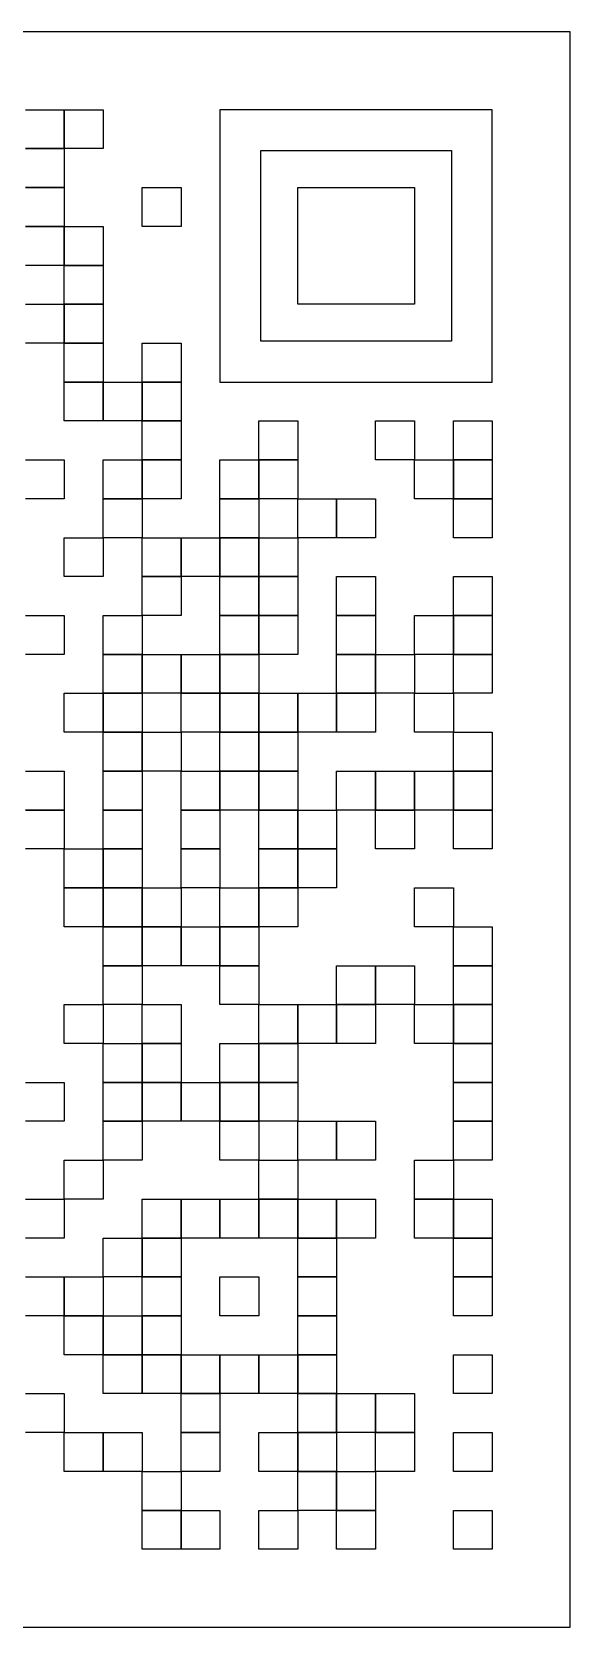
# Model space of a CAD drawing. Extents: x 0 to 304, y 0 to 304.
# Drawn here: x 201.3 to 303.7, y 0 to 303.7 of the extents above; entities that cross this region are included whole.
import ezdxf

# ---------------------------------------------------------------- set-up
doc = ezdxf.new("R2010")
doc.units = 0
doc.layers.get('0').update_dxf_attribs({"linetype": 'CONTINUOUS'})

msp = doc.modelspace()

# ---------------------------------------------------------------- linework, layer by layer
at = {"color": 7}
for p, q in [((303.742, 303.742), (0, 303.742)), ((303.742, 0), (303.742, 303.742)), ((0, 0), (303.742, 0))]:
    msp.add_line(p, q, dxfattribs=at)
at = {"color": 0}
for p, q in [((200.025, 288.925), (207.433, 288.925)), ((207.433, 288.925), (207.433, 281.517)), ((207.433, 288.925), (214.842, 288.925)), ((207.433, 281.517), (207.433, 288.925)), ((214.842, 288.925), (214.842, 281.517)), ((281.146, 288.925), (237.067, 288.925)), ((237.067, 288.925), (237.067, 237.067)), ((288.925, 288.925), (281.146, 288.925)), ((288.925, 237.067), (288.925, 288.925)), ((207.433, 281.517), (200.025, 281.517)), ((200.025, 281.517), (207.433, 281.517)), ((214.842, 281.517), (207.433, 281.517)), ((207.433, 281.517), (207.433, 274.108)), ((244.846, 244.846), (244.846, 281.146)), ((244.846, 281.146), (281.146, 281.146)), ((281.146, 281.146), (281.146, 244.846)), ((207.433, 274.108), (200.025, 274.108)), ((200.025, 274.108), (207.433, 274.108)), ((207.433, 274.108), (207.433, 266.7)), ((222.25, 274.108), (229.658, 274.108)), ((222.25, 266.7), (222.25, 274.108)), ((229.658, 274.108), (229.658, 266.7)), ((251.883, 274.108), (274.108, 274.108)), ((251.883, 251.883), (251.883, 274.108)), ((274.108, 274.108), (274.108, 251.883)), ((207.433, 266.7), (200.025, 266.7)), ((200.025, 266.7), (207.433, 266.7)), ((207.433, 266.7), (207.433, 259.292)), ((207.433, 266.7), (214.842, 266.7)), ((207.433, 259.292), (207.433, 266.7)), ((214.842, 266.7), (214.842, 259.292)), ((229.658, 266.7), (222.25, 266.7)), ((207.433, 259.292), (200.025, 259.292)), ((214.842, 259.292), (207.433, 259.292)), ((207.433, 259.292), (214.842, 259.292)), ((207.433, 251.883), (207.433, 259.292)), ((214.842, 259.292), (214.842, 251.883)), ((200.025, 251.883), (207.433, 251.883)), ((214.842, 251.883), (207.433, 251.883)), ((207.433, 251.883), (207.433, 244.475)), ((207.433, 251.883), (214.842, 251.883)), ((207.433, 244.475), (207.433, 251.883)), ((214.842, 251.883), (214.842, 244.475)), ((274.108, 251.883), (251.883, 251.883)), ((207.433, 244.475), (200.025, 244.475)), ((214.842, 244.475), (207.433, 244.475)), ((207.433, 244.475), (214.842, 244.475)), ((207.433, 237.067), (207.433, 244.475)), ((214.842, 244.475), (214.842, 237.067)), ((222.25, 244.475), (229.658, 244.475)), ((222.25, 237.067), (222.25, 244.475)), ((229.658, 244.475), (229.658, 237.067)), ((281.146, 244.846), (244.846, 244.846)), ((214.842, 237.067), (207.433, 237.067)), ((207.433, 237.067), (214.842, 237.067)), ((207.433, 229.658), (207.433, 237.067)), ((214.842, 237.067), (214.842, 229.658)), ((214.842, 237.067), (222.25, 237.067)), ((214.842, 229.658), (214.842, 237.067)), ((229.658, 237.067), (222.25, 237.067)), ((222.25, 237.067), (222.25, 229.658)), ((222.25, 237.067), (229.658, 237.067)), ((222.25, 229.658), (222.25, 237.067)), ((229.658, 237.067), (229.658, 229.658)), ((237.067, 237.067), (288.925, 237.067)), ((214.842, 229.658), (207.433, 229.658)), ((222.25, 229.658), (214.842, 229.658)), ((229.658, 229.658), (222.25, 229.658)), ((222.25, 229.658), (229.658, 229.658)), ((222.25, 222.25), (222.25, 229.658)), ((229.658, 229.658), (229.658, 222.25)), ((244.475, 229.658), (251.883, 229.658)), ((244.475, 222.25), (244.475, 229.658)), ((251.883, 229.658), (251.883, 222.25)), ((266.7, 229.658), (274.108, 229.658)), ((266.7, 222.25), (266.7, 229.658)), ((274.108, 229.658), (274.108, 222.25)), ((281.517, 229.658), (288.925, 229.658)), ((281.517, 222.25), (281.517, 229.658)), ((288.925, 229.658), (288.925, 222.25)), ((200.025, 222.25), (207.433, 222.25)), ((207.433, 222.25), (207.433, 214.842)), ((214.842, 222.25), (222.25, 222.25)), ((214.842, 214.842), (214.842, 222.25)), ((229.658, 222.25), (222.25, 222.25)), ((222.25, 222.25), (222.25, 214.842)), ((222.25, 222.25), (229.658, 222.25)), ((222.25, 214.842), (222.25, 222.25)), ((229.658, 222.25), (229.658, 214.842)), ((237.067, 222.25), (244.475, 222.25)), ((237.067, 214.842), (237.067, 222.25)), ((251.883, 222.25), (244.475, 222.25)), ((244.475, 222.25), (244.475, 214.842)), ((244.475, 222.25), (251.883, 222.25)), ((244.475, 214.842), (244.475, 222.25)), ((251.883, 222.25), (251.883, 214.842)), ((274.108, 222.25), (266.7, 222.25)), ((274.108, 222.25), (281.517, 222.25)), ((274.108, 214.842), (274.108, 222.25)), ((288.925, 222.25), (281.517, 222.25)), ((281.517, 222.25), (281.517, 214.842)), ((281.517, 222.25), (288.925, 222.25)), ((281.517, 214.842), (281.517, 222.25)), ((288.925, 222.25), (288.925, 214.842)), ((207.433, 214.842), (200.025, 214.842)), ((222.25, 214.842), (214.842, 214.842)), ((214.842, 214.842), (222.25, 214.842)), ((214.842, 207.433), (214.842, 214.842)), ((229.658, 214.842), (222.25, 214.842)), ((222.25, 214.842), (222.25, 207.433)), ((244.475, 214.842), (237.067, 214.842)), ((237.067, 214.842), (244.475, 214.842)), ((237.067, 207.433), (237.067, 214.842)), ((251.883, 214.842), (244.475, 214.842)), ((244.475, 214.842), (244.475, 207.433)), ((251.883, 214.842), (259.292, 214.842)), ((251.883, 207.433), (251.883, 214.842)), ((259.292, 214.842), (259.292, 207.433)), ((259.292, 214.842), (266.7, 214.842)), ((259.292, 207.433), (259.292, 214.842)), ((266.7, 214.842), (266.7, 207.433)), ((281.517, 214.842), (274.108, 214.842)), ((288.925, 214.842), (281.517, 214.842)), ((281.517, 214.842), (288.925, 214.842)), ((281.517, 207.433), (281.517, 214.842)), ((288.925, 214.842), (288.925, 207.433)), ((207.433, 207.433), (214.842, 207.433)), ((207.433, 200.025), (207.433, 207.433)), ((222.25, 207.433), (214.842, 207.433)), ((214.842, 207.433), (214.842, 200.025)), ((222.25, 207.433), (229.658, 207.433)), ((222.25, 200.025), (222.25, 207.433)), ((229.658, 207.433), (229.658, 200.025)), ((229.658, 207.433), (237.067, 207.433)), ((229.658, 200.025), (229.658, 207.433)), ((244.475, 207.433), (237.067, 207.433)), ((237.067, 207.433), (237.067, 200.025)), ((237.067, 207.433), (244.475, 207.433)), ((237.067, 200.025), (237.067, 207.433)), ((244.475, 207.433), (244.475, 200.025)), ((244.475, 207.433), (251.883, 207.433)), ((244.475, 200.025), (244.475, 207.433)), ((259.292, 207.433), (251.883, 207.433)), ((251.883, 207.433), (251.883, 200.025)), ((266.7, 207.433), (259.292, 207.433)), ((288.925, 207.433), (281.517, 207.433)), ((214.842, 200.025), (207.433, 200.025)), ((229.658, 200.025), (222.25, 200.025)), ((222.25, 200.025), (229.658, 200.025)), ((222.25, 192.617), (222.25, 200.025)), ((237.067, 200.025), (229.658, 200.025)), ((229.658, 200.025), (229.658, 192.617)), ((244.475, 200.025), (237.067, 200.025)), ((237.067, 200.025), (244.475, 200.025)), ((237.067, 192.617), (237.067, 200.025)), ((251.883, 200.025), (244.475, 200.025)), ((244.475, 200.025), (244.475, 192.617)), ((244.475, 200.025), (251.883, 200.025)), ((244.475, 192.617), (244.475, 200.025)), ((251.883, 200.025), (251.883, 192.617)), ((259.292, 200.025), (266.7, 200.025)), ((259.292, 192.617), (259.292, 200.025)), ((266.7, 200.025), (266.7, 192.617)), ((281.517, 200.025), (288.925, 200.025)), ((281.517, 192.617), (281.517, 200.025)), ((288.925, 200.025), (288.925, 192.617)), ((200.025, 192.617), (207.433, 192.617)), ((207.433, 192.617), (207.433, 185.208)), ((214.842, 192.617), (222.25, 192.617)), ((214.842, 185.208), (214.842, 192.617)), ((229.658, 192.617), (222.25, 192.617)), ((222.25, 192.617), (222.25, 185.208)), ((244.475, 192.617), (237.067, 192.617)), ((237.067, 192.617), (244.475, 192.617)), ((237.067, 185.208), (237.067, 192.617)), ((251.883, 192.617), (244.475, 192.617)), ((244.475, 192.617), (244.475, 185.208)), ((244.475, 192.617), (251.883, 192.617)), ((244.475, 185.208), (244.475, 192.617)), ((251.883, 192.617), (251.883, 185.208)), ((266.7, 192.617), (259.292, 192.617)), ((259.292, 192.617), (266.7, 192.617)), ((259.292, 185.208), (259.292, 192.617)), ((266.7, 192.617), (266.7, 185.208)), ((274.108, 192.617), (281.517, 192.617)), ((274.108, 185.208), (274.108, 192.617)), ((288.925, 192.617), (281.517, 192.617)), ((281.517, 192.617), (281.517, 185.208)), ((281.517, 192.617), (288.925, 192.617)), ((281.517, 185.208), (281.517, 192.617)), ((288.925, 192.617), (288.925, 185.208)), ((207.433, 185.208), (200.025, 185.208)), ((222.25, 185.208), (214.842, 185.208)), ((214.842, 185.208), (222.25, 185.208)), ((214.842, 177.8), (214.842, 185.208)), ((222.25, 185.208), (222.25, 177.8)), ((222.25, 185.208), (229.658, 185.208)), ((222.25, 177.8), (222.25, 185.208)), ((229.658, 185.208), (229.658, 177.8)), ((229.658, 185.208), (237.067, 185.208)), ((229.658, 177.8), (229.658, 185.208)), ((244.475, 185.208), (237.067, 185.208)), ((237.067, 185.208), (237.067, 177.8)), ((237.067, 185.208), (244.475, 185.208)), ((237.067, 177.8), (237.067, 185.208)), ((251.883, 185.208), (244.475, 185.208)), ((244.475, 185.208), (244.475, 177.8)), ((266.7, 185.208), (259.292, 185.208)), ((259.292, 185.208), (266.7, 185.208)), ((259.292, 177.8), (259.292, 185.208)), ((266.7, 185.208), (266.7, 177.8)), ((266.7, 185.208), (274.108, 185.208)), ((266.7, 177.8), (266.7, 185.208)), ((281.517, 185.208), (274.108, 185.208)), ((274.108, 185.208), (274.108, 177.8)), ((288.925, 185.208), (281.517, 185.208)), ((281.517, 185.208), (288.925, 185.208)), ((281.517, 177.8), (281.517, 185.208)), ((288.925, 185.208), (288.925, 177.8)), ((207.433, 177.8), (214.842, 177.8)), ((207.433, 170.392), (207.433, 177.8)), ((222.25, 177.8), (214.842, 177.8)), ((214.842, 177.8), (214.842, 170.392)), ((214.842, 177.8), (222.25, 177.8)), ((214.842, 170.392), (214.842, 177.8)), ((229.658, 177.8), (222.25, 177.8)), ((222.25, 177.8), (222.25, 170.392)), ((237.067, 177.8), (229.658, 177.8)), ((229.658, 177.8), (237.067, 177.8)), ((229.658, 170.392), (229.658, 177.8)), ((244.475, 177.8), (237.067, 177.8)), ((237.067, 177.8), (237.067, 170.392)), ((237.067, 177.8), (244.475, 177.8)), ((237.067, 170.392), (237.067, 177.8)), ((244.475, 177.8), (244.475, 170.392)), ((244.475, 177.8), (251.883, 177.8)), ((244.475, 170.392), (244.475, 177.8)), ((251.883, 177.8), (251.883, 170.392)), ((251.883, 177.8), (259.292, 177.8)), ((251.883, 170.392), (251.883, 177.8)), ((266.7, 177.8), (259.292, 177.8)), ((259.292, 177.8), (259.292, 170.392)), ((259.292, 177.8), (266.7, 177.8)), ((259.292, 170.392), (259.292, 177.8)), ((274.108, 177.8), (266.7, 177.8)), ((266.7, 177.8), (266.7, 170.392)), ((274.108, 177.8), (281.517, 177.8)), ((274.108, 170.392), (274.108, 177.8)), ((288.925, 177.8), (281.517, 177.8)), ((281.517, 177.8), (281.517, 170.392)), ((214.842, 170.392), (207.433, 170.392)), ((222.25, 170.392), (214.842, 170.392)), ((214.842, 170.392), (222.25, 170.392)), ((214.842, 162.983), (214.842, 170.392)), ((222.25, 170.392), (222.25, 162.983)), ((222.25, 170.392), (229.658, 170.392)), ((222.25, 162.983), (222.25, 170.392)), ((237.067, 170.392), (229.658, 170.392)), ((229.658, 170.392), (229.658, 162.983)), ((244.475, 170.392), (237.067, 170.392)), ((237.067, 170.392), (244.475, 170.392)), ((237.067, 162.983), (237.067, 170.392)), ((251.883, 170.392), (244.475, 170.392)), ((244.475, 170.392), (244.475, 162.983)), ((244.475, 170.392), (251.883, 170.392)), ((244.475, 162.983), (244.475, 170.392)), ((259.292, 170.392), (251.883, 170.392)), ((251.883, 170.392), (251.883, 162.983)), ((266.7, 170.392), (259.292, 170.392)), ((281.517, 170.392), (274.108, 170.392)), ((281.517, 170.392), (288.925, 170.392)), ((281.517, 162.983), (281.517, 170.392)), ((288.925, 170.392), (288.925, 162.983)), ((200.025, 162.983), (207.433, 162.983)), ((207.433, 162.983), (207.433, 155.575)), ((222.25, 162.983), (214.842, 162.983)), ((214.842, 162.983), (222.25, 162.983)), ((214.842, 155.575), (214.842, 162.983)), ((229.658, 162.983), (222.25, 162.983)), ((222.25, 162.983), (222.25, 155.575)), ((229.658, 162.983), (237.067, 162.983)), ((229.658, 155.575), (229.658, 162.983)), ((244.475, 162.983), (237.067, 162.983)), ((237.067, 162.983), (237.067, 155.575)), ((237.067, 162.983), (244.475, 162.983)), ((237.067, 155.575), (237.067, 162.983)), ((251.883, 162.983), (244.475, 162.983)), ((244.475, 162.983), (244.475, 155.575)), ((244.475, 162.983), (251.883, 162.983)), ((244.475, 155.575), (244.475, 162.983)), ((251.883, 162.983), (251.883, 155.575)), ((259.292, 162.983), (266.7, 162.983)), ((259.292, 155.575), (259.292, 162.983)), ((266.7, 162.983), (266.7, 155.575)), ((266.7, 162.983), (274.108, 162.983)), ((266.7, 155.575), (266.7, 162.983)), ((274.108, 162.983), (274.108, 155.575)), ((274.108, 162.983), (281.517, 162.983)), ((274.108, 155.575), (274.108, 162.983)), ((288.925, 162.983), (281.517, 162.983)), ((281.517, 162.983), (281.517, 155.575)), ((281.517, 162.983), (288.925, 162.983)), ((281.517, 155.575), (281.517, 162.983)), ((288.925, 162.983), (288.925, 155.575)), ((207.433, 155.575), (200.025, 155.575)), ((200.025, 155.575), (207.433, 155.575)), ((207.433, 155.575), (207.433, 148.167)), ((222.25, 155.575), (214.842, 155.575)), ((214.842, 155.575), (222.25, 155.575)), ((214.842, 148.167), (214.842, 155.575)), ((222.25, 155.575), (222.25, 148.167)), ((237.067, 155.575), (229.658, 155.575)), ((229.658, 155.575), (237.067, 155.575)), ((229.658, 148.167), (229.658, 155.575)), ((244.475, 155.575), (237.067, 155.575)), ((237.067, 155.575), (237.067, 148.167)), ((251.883, 155.575), (244.475, 155.575)), ((244.475, 155.575), (251.883, 155.575)), ((244.475, 148.167), (244.475, 155.575)), ((251.883, 155.575), (251.883, 148.167)), ((251.883, 155.575), (259.292, 155.575)), ((251.883, 148.167), (251.883, 155.575)), ((266.7, 155.575), (259.292, 155.575)), ((259.292, 155.575), (259.292, 148.167)), ((274.108, 155.575), (266.7, 155.575)), ((266.7, 155.575), (274.108, 155.575)), ((266.7, 148.167), (266.7, 155.575)), ((281.517, 155.575), (274.108, 155.575)), ((274.108, 155.575), (274.108, 148.167)), ((288.925, 155.575), (281.517, 155.575)), ((281.517, 155.575), (288.925, 155.575)), ((281.517, 148.167), (281.517, 155.575)), ((288.925, 155.575), (288.925, 148.167)), ((207.433, 148.167), (200.025, 148.167)), ((207.433, 148.167), (214.842, 148.167)), ((207.433, 140.758), (207.433, 148.167)), ((222.25, 148.167), (214.842, 148.167)), ((214.842, 148.167), (214.842, 140.758)), ((214.842, 148.167), (222.25, 148.167)), ((214.842, 140.758), (214.842, 148.167)), ((222.25, 148.167), (222.25, 140.758)), ((237.067, 148.167), (229.658, 148.167)), ((229.658, 148.167), (237.067, 148.167)), ((229.658, 140.758), (229.658, 148.167)), ((237.067, 148.167), (237.067, 140.758)), ((251.883, 148.167), (244.475, 148.167)), ((244.475, 148.167), (251.883, 148.167)), ((244.475, 140.758), (244.475, 148.167)), ((259.292, 148.167), (251.883, 148.167)), ((251.883, 148.167), (251.883, 140.758)), ((251.883, 148.167), (259.292, 148.167)), ((251.883, 140.758), (251.883, 148.167)), ((259.292, 148.167), (259.292, 140.758)), ((274.108, 148.167), (266.7, 148.167)), ((288.925, 148.167), (281.517, 148.167)), ((214.842, 140.758), (207.433, 140.758)), ((207.433, 140.758), (214.842, 140.758)), ((207.433, 133.35), (207.433, 140.758)), ((222.25, 140.758), (214.842, 140.758)), ((214.842, 140.758), (214.842, 133.35)), ((214.842, 140.758), (222.25, 140.758)), ((214.842, 133.35), (214.842, 140.758)), ((222.25, 140.758), (222.25, 133.35)), ((222.25, 140.758), (229.658, 140.758)), ((222.25, 133.35), (222.25, 140.758)), ((237.067, 140.758), (229.658, 140.758)), ((229.658, 140.758), (229.658, 133.35)), ((237.067, 140.758), (244.475, 140.758)), ((237.067, 133.35), (237.067, 140.758)), ((251.883, 140.758), (244.475, 140.758)), ((244.475, 140.758), (244.475, 133.35)), ((244.475, 140.758), (251.883, 140.758)), ((244.475, 133.35), (244.475, 140.758)), ((259.292, 140.758), (251.883, 140.758)), ((251.883, 140.758), (251.883, 133.35)), ((274.108, 140.758), (281.517, 140.758)), ((274.108, 133.35), (274.108, 140.758)), ((281.517, 140.758), (281.517, 133.35)), ((214.842, 133.35), (207.433, 133.35)), ((222.25, 133.35), (214.842, 133.35)), ((214.842, 133.35), (222.25, 133.35)), ((214.842, 125.942), (214.842, 133.35)), ((229.658, 133.35), (222.25, 133.35)), ((222.25, 133.35), (222.25, 125.942)), ((222.25, 133.35), (229.658, 133.35)), ((222.25, 125.942), (222.25, 133.35)), ((229.658, 133.35), (229.658, 125.942)), ((229.658, 133.35), (237.067, 133.35)), ((229.658, 125.942), (229.658, 133.35)), ((244.475, 133.35), (237.067, 133.35)), ((237.067, 133.35), (237.067, 125.942)), ((237.067, 133.35), (244.475, 133.35)), ((237.067, 125.942), (237.067, 133.35)), ((251.883, 133.35), (244.475, 133.35)), ((244.475, 133.35), (244.475, 125.942)), ((281.517, 133.35), (274.108, 133.35)), ((281.517, 133.35), (288.925, 133.35)), ((281.517, 125.942), (281.517, 133.35)), ((288.925, 133.35), (288.925, 125.942)), ((222.25, 125.942), (214.842, 125.942)), ((214.842, 125.942), (222.25, 125.942)), ((214.842, 118.533), (214.842, 125.942)), ((229.658, 125.942), (222.25, 125.942)), ((222.25, 125.942), (222.25, 118.533)), ((237.067, 125.942), (229.658, 125.942)), ((244.475, 125.942), (237.067, 125.942)), ((237.067, 125.942), (244.475, 125.942)), ((237.067, 118.533), (237.067, 125.942)), ((244.475, 125.942), (244.475, 118.533)), ((259.292, 125.942), (266.7, 125.942)), ((259.292, 118.533), (259.292, 125.942)), ((266.7, 125.942), (266.7, 118.533)), ((266.7, 125.942), (274.108, 125.942)), ((266.7, 118.533), (266.7, 125.942)), ((274.108, 125.942), (274.108, 118.533)), ((288.925, 125.942), (281.517, 125.942)), ((281.517, 125.942), (288.925, 125.942)), ((281.517, 118.533), (281.517, 125.942)), ((288.925, 125.942), (288.925, 118.533)), ((207.433, 118.533), (214.842, 118.533)), ((207.433, 111.125), (207.433, 118.533)), ((222.25, 118.533), (214.842, 118.533)), ((214.842, 118.533), (214.842, 111.125)), ((222.25, 118.533), (229.658, 118.533)), ((222.25, 111.125), (222.25, 118.533)), ((229.658, 118.533), (229.658, 111.125)), ((244.475, 118.533), (237.067, 118.533)), ((244.475, 118.533), (251.883, 118.533)), ((244.475, 111.125), (244.475, 118.533)), ((251.883, 118.533), (251.883, 111.125)), ((251.883, 118.533), (259.292, 118.533)), ((251.883, 111.125), (251.883, 118.533)), ((266.7, 118.533), (259.292, 118.533)), ((259.292, 118.533), (259.292, 111.125)), ((259.292, 118.533), (266.7, 118.533)), ((259.292, 111.125), (259.292, 118.533)), ((274.108, 118.533), (266.7, 118.533)), ((266.7, 118.533), (266.7, 111.125)), ((274.108, 118.533), (281.517, 118.533)), ((274.108, 111.125), (274.108, 118.533)), ((288.925, 118.533), (281.517, 118.533)), ((281.517, 118.533), (281.517, 111.125)), ((281.517, 118.533), (288.925, 118.533)), ((281.517, 111.125), (281.517, 118.533)), ((288.925, 118.533), (288.925, 111.125)), ((214.842, 111.125), (207.433, 111.125)), ((214.842, 111.125), (222.25, 111.125)), ((214.842, 103.717), (214.842, 111.125)), ((229.658, 111.125), (222.25, 111.125)), ((222.25, 111.125), (222.25, 103.717)), ((222.25, 111.125), (229.658, 111.125)), ((222.25, 103.717), (222.25, 111.125)), ((229.658, 111.125), (229.658, 103.717)), ((237.067, 111.125), (244.475, 111.125)), ((237.067, 103.717), (237.067, 111.125)), ((251.883, 111.125), (244.475, 111.125)), ((244.475, 111.125), (244.475, 103.717)), ((244.475, 111.125), (251.883, 111.125)), ((244.475, 103.717), (244.475, 111.125)), ((259.292, 111.125), (251.883, 111.125)), ((251.883, 111.125), (251.883, 103.717)), ((266.7, 111.125), (259.292, 111.125)), ((281.517, 111.125), (274.108, 111.125)), ((288.925, 111.125), (281.517, 111.125)), ((281.517, 111.125), (288.925, 111.125)), ((281.517, 103.717), (281.517, 111.125)), ((288.925, 111.125), (288.925, 103.717)), ((200.025, 103.717), (207.433, 103.717)), ((207.433, 103.717), (207.433, 96.3083)), ((222.25, 103.717), (214.842, 103.717)), ((214.842, 103.717), (222.25, 103.717)), ((214.842, 96.3083), (214.842, 103.717)), ((229.658, 103.717), (222.25, 103.717)), ((222.25, 103.717), (222.25, 96.3083)), ((222.25, 103.717), (229.658, 103.717)), ((222.25, 96.3083), (222.25, 103.717)), ((229.658, 103.717), (229.658, 96.3083)), ((229.658, 103.717), (237.067, 103.717)), ((229.658, 96.3083), (229.658, 103.717)), ((244.475, 103.717), (237.067, 103.717)), ((237.067, 103.717), (237.067, 96.3083)), ((237.067, 103.717), (244.475, 103.717)), ((237.067, 96.3083), (237.067, 103.717)), ((251.883, 103.717), (244.475, 103.717)), ((244.475, 103.717), (244.475, 96.3083)), ((244.475, 103.717), (251.883, 103.717)), ((244.475, 96.3083), (244.475, 103.717)), ((251.883, 103.717), (251.883, 96.3083)), ((288.925, 103.717), (281.517, 103.717)), ((281.517, 103.717), (288.925, 103.717)), ((281.517, 96.3083), (281.517, 103.717)), ((288.925, 103.717), (288.925, 96.3083)), ((207.433, 96.3083), (200.025, 96.3083)), ((222.25, 96.3083), (214.842, 96.3083)), ((214.842, 96.3083), (222.25, 96.3083)), ((214.842, 88.9), (214.842, 96.3083)), ((229.658, 96.3083), (222.25, 96.3083)), ((222.25, 96.3083), (222.25, 88.9)), ((237.067, 96.3083), (229.658, 96.3083)), ((244.475, 96.3083), (237.067, 96.3083)), ((237.067, 96.3083), (244.475, 96.3083)), ((237.067, 88.9), (237.067, 96.3083)), ((251.883, 96.3083), (244.475, 96.3083)), ((244.475, 96.3083), (244.475, 88.9)), ((251.883, 96.3083), (259.292, 96.3083)), ((251.883, 88.9), (251.883, 96.3083)), ((259.292, 96.3083), (259.292, 88.9)), ((259.292, 96.3083), (266.7, 96.3083)), ((259.292, 88.9), (259.292, 96.3083)), ((266.7, 96.3083), (266.7, 88.9)), ((288.925, 96.3083), (281.517, 96.3083)), ((281.517, 96.3083), (288.925, 96.3083)), ((281.517, 88.9), (281.517, 96.3083)), ((288.925, 96.3083), (288.925, 88.9)), ((207.433, 88.9), (214.842, 88.9)), ((207.433, 81.4917), (207.433, 88.9)), ((222.25, 88.9), (214.842, 88.9)), ((214.842, 88.9), (214.842, 81.4917)), ((244.475, 88.9), (237.067, 88.9)), ((244.475, 88.9), (251.883, 88.9)), ((244.475, 81.4917), (244.475, 88.9)), ((259.292, 88.9), (251.883, 88.9)), ((251.883, 88.9), (251.883, 81.4917)), ((266.7, 88.9), (259.292, 88.9)), ((274.108, 88.9), (281.517, 88.9)), ((274.108, 81.4917), (274.108, 88.9)), ((288.925, 88.9), (281.517, 88.9)), ((281.517, 88.9), (281.517, 81.4917)), ((200.025, 81.4917), (207.433, 81.4917)), ((214.842, 81.4917), (207.433, 81.4917)), ((207.433, 81.4917), (207.433, 74.0833)), ((222.25, 81.4917), (229.658, 81.4917)), ((222.25, 74.0833), (222.25, 81.4917)), ((229.658, 81.4917), (229.658, 74.0833)), ((229.658, 81.4917), (237.067, 81.4917)), ((229.658, 74.0833), (229.658, 81.4917)), ((237.067, 81.4917), (237.067, 74.0833)), ((237.067, 81.4917), (244.475, 81.4917)), ((237.067, 74.0833), (237.067, 81.4917)), ((251.883, 81.4917), (244.475, 81.4917)), ((244.475, 81.4917), (244.475, 74.0833)), ((244.475, 81.4917), (251.883, 81.4917)), ((244.475, 74.0833), (244.475, 81.4917)), ((251.883, 81.4917), (251.883, 74.0833)), ((251.883, 81.4917), (259.292, 81.4917)), ((251.883, 74.0833), (251.883, 81.4917)), ((259.292, 81.4917), (259.292, 74.0833)), ((259.292, 81.4917), (266.7, 81.4917)), ((259.292, 74.0833), (259.292, 81.4917)), ((266.7, 81.4917), (266.7, 74.0833)), ((281.517, 81.4917), (274.108, 81.4917)), ((274.108, 81.4917), (281.517, 81.4917)), ((274.108, 74.0833), (274.108, 81.4917)), ((281.517, 81.4917), (281.517, 74.0833)), ((281.517, 81.4917), (288.925, 81.4917)), ((281.517, 74.0833), (281.517, 81.4917)), ((288.925, 81.4917), (288.925, 74.0833)), ((207.433, 74.0833), (200.025, 74.0833)), ((214.842, 74.0833), (222.25, 74.0833)), ((214.842, 66.675), (214.842, 74.0833)), ((229.658, 74.0833), (222.25, 74.0833)), ((222.25, 74.0833), (222.25, 66.675)), ((222.25, 74.0833), (229.658, 74.0833)), ((222.25, 66.675), (222.25, 74.0833)), ((237.067, 74.0833), (229.658, 74.0833)), ((229.658, 74.0833), (229.658, 66.675)), ((244.475, 74.0833), (237.067, 74.0833)), ((251.883, 74.0833), (244.475, 74.0833)), ((259.292, 74.0833), (251.883, 74.0833)), ((251.883, 74.0833), (259.292, 74.0833)), ((251.883, 66.675), (251.883, 74.0833)), ((266.7, 74.0833), (259.292, 74.0833)), ((259.292, 74.0833), (259.292, 66.675)), ((281.517, 74.0833), (274.108, 74.0833)), ((288.925, 74.0833), (281.517, 74.0833)), ((281.517, 74.0833), (288.925, 74.0833)), ((281.517, 66.675), (281.517, 74.0833)), ((288.925, 74.0833), (288.925, 66.675)), ((200.025, 66.675), (207.433, 66.675)), ((207.433, 66.675), (207.433, 59.2667)), ((207.433, 66.675), (214.842, 66.675)), ((207.433, 59.2667), (207.433, 66.675)), ((222.25, 66.675), (214.842, 66.675)), ((214.842, 66.675), (214.842, 59.2667)), ((229.658, 66.675), (222.25, 66.675)), ((222.25, 66.675), (229.658, 66.675)), ((222.25, 59.2667), (222.25, 66.675)), ((229.658, 66.675), (229.658, 59.2667)), ((237.067, 66.675), (244.475, 66.675)), ((237.067, 59.2667), (237.067, 66.675)), ((244.475, 66.675), (244.475, 59.2667)), ((259.292, 66.675), (251.883, 66.675)), ((251.883, 66.675), (259.292, 66.675)), ((251.883, 59.2667), (251.883, 66.675)), ((259.292, 66.675), (259.292, 59.2667)), ((288.925, 66.675), (281.517, 66.675)), ((281.517, 66.675), (288.925, 66.675)), ((281.517, 59.2667), (281.517, 66.675)), ((288.925, 66.675), (288.925, 59.2667)), ((207.433, 59.2667), (200.025, 59.2667)), ((214.842, 59.2667), (207.433, 59.2667)), ((207.433, 59.2667), (214.842, 59.2667)), ((207.433, 51.8583), (207.433, 59.2667)), ((214.842, 59.2667), (214.842, 51.8583)), ((214.842, 59.2667), (222.25, 59.2667)), ((214.842, 51.8583), (214.842, 59.2667)), ((229.658, 59.2667), (222.25, 59.2667)), ((222.25, 59.2667), (222.25, 51.8583)), ((222.25, 59.2667), (229.658, 59.2667)), ((222.25, 51.8583), (222.25, 59.2667)), ((229.658, 59.2667), (229.658, 51.8583)), ((244.475, 59.2667), (237.067, 59.2667)), ((259.292, 59.2667), (251.883, 59.2667)), ((251.883, 59.2667), (259.292, 59.2667)), ((251.883, 51.8583), (251.883, 59.2667)), ((259.292, 59.2667), (259.292, 51.8583)), ((288.925, 59.2667), (281.517, 59.2667)), ((214.842, 51.8583), (207.433, 51.8583)), ((222.25, 51.8583), (214.842, 51.8583)), ((214.842, 51.8583), (222.25, 51.8583)), ((214.842, 44.45), (214.842, 51.8583)), ((229.658, 51.8583), (222.25, 51.8583)), ((222.25, 51.8583), (222.25, 44.45)), ((222.25, 51.8583), (229.658, 51.8583)), ((222.25, 44.45), (222.25, 51.8583)), ((229.658, 51.8583), (229.658, 44.45)), ((229.658, 51.8583), (237.067, 51.8583)), ((229.658, 44.45), (229.658, 51.8583)), ((237.067, 51.8583), (237.067, 44.45)), ((237.067, 51.8583), (244.475, 51.8583)), ((237.067, 44.45), (237.067, 51.8583)), ((244.475, 51.8583), (244.475, 44.45)), ((244.475, 51.8583), (251.883, 51.8583)), ((244.475, 44.45), (244.475, 51.8583)), ((259.292, 51.8583), (251.883, 51.8583)), ((251.883, 51.8583), (251.883, 44.45)), ((251.883, 51.8583), (259.292, 51.8583)), ((251.883, 44.45), (251.883, 51.8583)), ((259.292, 51.8583), (259.292, 44.45)), ((281.517, 51.8583), (288.925, 51.8583)), ((281.517, 44.45), (281.517, 51.8583)), ((288.925, 51.8583), (288.925, 44.45)), ((200.025, 44.45), (207.433, 44.45)), ((207.433, 44.45), (207.433, 37.0417)), ((222.25, 44.45), (214.842, 44.45)), ((229.658, 44.45), (222.25, 44.45)), ((237.067, 44.45), (229.658, 44.45)), ((229.658, 44.45), (237.067, 44.45)), ((229.658, 37.0417), (229.658, 44.45)), ((244.475, 44.45), (237.067, 44.45)), ((237.067, 44.45), (237.067, 37.0417)), ((251.883, 44.45), (244.475, 44.45)), ((259.292, 44.45), (251.883, 44.45)), ((251.883, 44.45), (259.292, 44.45)), ((251.883, 37.0417), (251.883, 44.45)), ((259.292, 44.45), (259.292, 37.0417)), ((259.292, 44.45), (266.7, 44.45)), ((259.292, 37.0417), (259.292, 44.45)), ((266.7, 44.45), (266.7, 37.0417)), ((266.7, 44.45), (274.108, 44.45)), ((266.7, 37.0417), (266.7, 44.45)), ((274.108, 44.45), (274.108, 37.0417)), ((288.925, 44.45), (281.517, 44.45)), ((207.433, 37.0417), (200.025, 37.0417)), ((207.433, 37.0417), (214.842, 37.0417)), ((207.433, 29.6333), (207.433, 37.0417)), ((214.842, 37.0417), (214.842, 29.6333)), ((214.842, 37.0417), (222.25, 37.0417)), ((214.842, 29.6333), (214.842, 37.0417)), ((222.25, 37.0417), (222.25, 29.6333)), ((237.067, 37.0417), (229.658, 37.0417)), ((229.658, 37.0417), (237.067, 37.0417)), ((229.658, 29.6333), (229.658, 37.0417)), ((237.067, 37.0417), (237.067, 29.6333)), ((244.475, 37.0417), (251.883, 37.0417)), ((244.475, 29.6333), (244.475, 37.0417)), ((259.292, 37.0417), (251.883, 37.0417)), ((251.883, 37.0417), (251.883, 29.6333)), ((251.883, 37.0417), (259.292, 37.0417)), ((251.883, 29.6333), (251.883, 37.0417)), ((266.7, 37.0417), (259.292, 37.0417)), ((259.292, 37.0417), (259.292, 29.6333)), ((274.108, 37.0417), (266.7, 37.0417)), ((266.7, 37.0417), (274.108, 37.0417)), ((266.7, 29.6333), (266.7, 37.0417)), ((274.108, 37.0417), (274.108, 29.6333)), ((281.517, 37.0417), (288.925, 37.0417)), ((281.517, 29.6333), (281.517, 37.0417)), ((288.925, 37.0417), (288.925, 29.6333)), ((214.842, 29.6333), (207.433, 29.6333)), ((222.25, 29.6333), (214.842, 29.6333)), ((222.25, 29.6333), (229.658, 29.6333)), ((222.25, 22.225), (222.25, 29.6333)), ((237.067, 29.6333), (229.658, 29.6333)), ((229.658, 29.6333), (229.658, 22.225)), ((251.883, 29.6333), (244.475, 29.6333)), ((259.292, 29.6333), (251.883, 29.6333)), ((251.883, 29.6333), (259.292, 29.6333)), ((251.883, 22.225), (251.883, 29.6333)), ((259.292, 29.6333), (259.292, 22.225)), ((259.292, 29.6333), (266.7, 29.6333)), ((259.292, 22.225), (259.292, 29.6333)), ((274.108, 29.6333), (266.7, 29.6333)), ((266.7, 29.6333), (266.7, 22.225)), ((288.925, 29.6333), (281.517, 29.6333)), ((229.658, 22.225), (222.25, 22.225)), ((222.25, 22.225), (229.658, 22.225)), ((222.25, 14.8167), (222.25, 22.225)), ((229.658, 22.225), (229.658, 14.8167)), ((229.658, 22.225), (237.067, 22.225)), ((229.658, 14.8167), (229.658, 22.225)), ((237.067, 22.225), (237.067, 14.8167)), ((244.475, 22.225), (251.883, 22.225)), ((244.475, 14.8167), (244.475, 22.225)), ((259.292, 22.225), (251.883, 22.225)), ((251.883, 22.225), (251.883, 14.8167)), ((266.7, 22.225), (259.292, 22.225)), ((259.292, 22.225), (266.7, 22.225)), ((259.292, 14.8167), (259.292, 22.225)), ((266.7, 22.225), (266.7, 14.8167)), ((281.517, 22.225), (288.925, 22.225)), ((281.517, 14.8167), (281.517, 22.225)), ((288.925, 22.225), (288.925, 14.8167)), ((229.658, 14.8167), (222.25, 14.8167)), ((237.067, 14.8167), (229.658, 14.8167)), ((251.883, 14.8167), (244.475, 14.8167)), ((266.7, 14.8167), (259.292, 14.8167)), ((288.925, 14.8167), (281.517, 14.8167))]:
    msp.add_line(p, q, dxfattribs=at)

doc.saveas('drawing.dxf')
